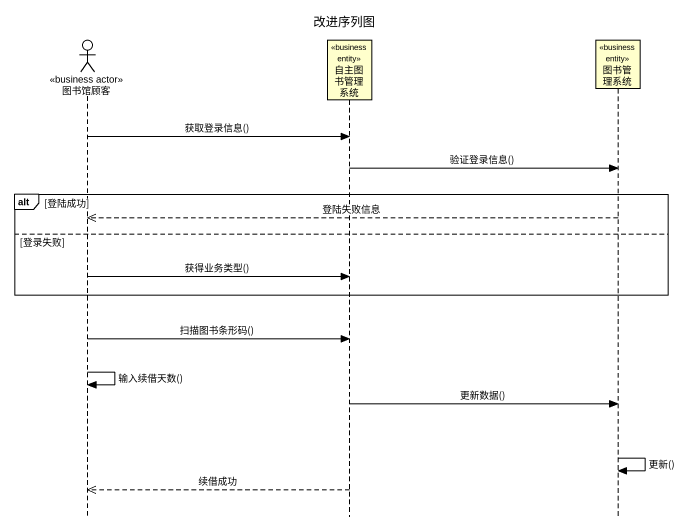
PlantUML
@startuml
title 改进序列图
hide footbox
actor 图书馆顾客 <<business actor>>
participant 自主图书管理系统 <<business entity>>
participant 图书管理系统 <<business entity>>

图书馆顾客 -> 自主图书管理系统 : 获取登录信息()
自主图书管理系统 -> 图书管理系统 : 验证登录信息()
alt 登陆成功
  图书管理系统 -->> 图书馆顾客 : 登陆失败信息
else 登录失败
  图书馆顾客 -> 自主图书管理系统 : 获得业务类型()
end
图书馆顾客 -> 自主图书管理系统 : 扫描图书条形码()
图书馆顾客 -> 图书馆顾客 : 输入续借天数()
自主图书管理系统 -> 图书管理系统 : 更新数据()
图书管理系统 -> 图书管理系统 : 更新()
自主图书管理系统 -->> 图书馆顾客 : 续借成功
@enduml
